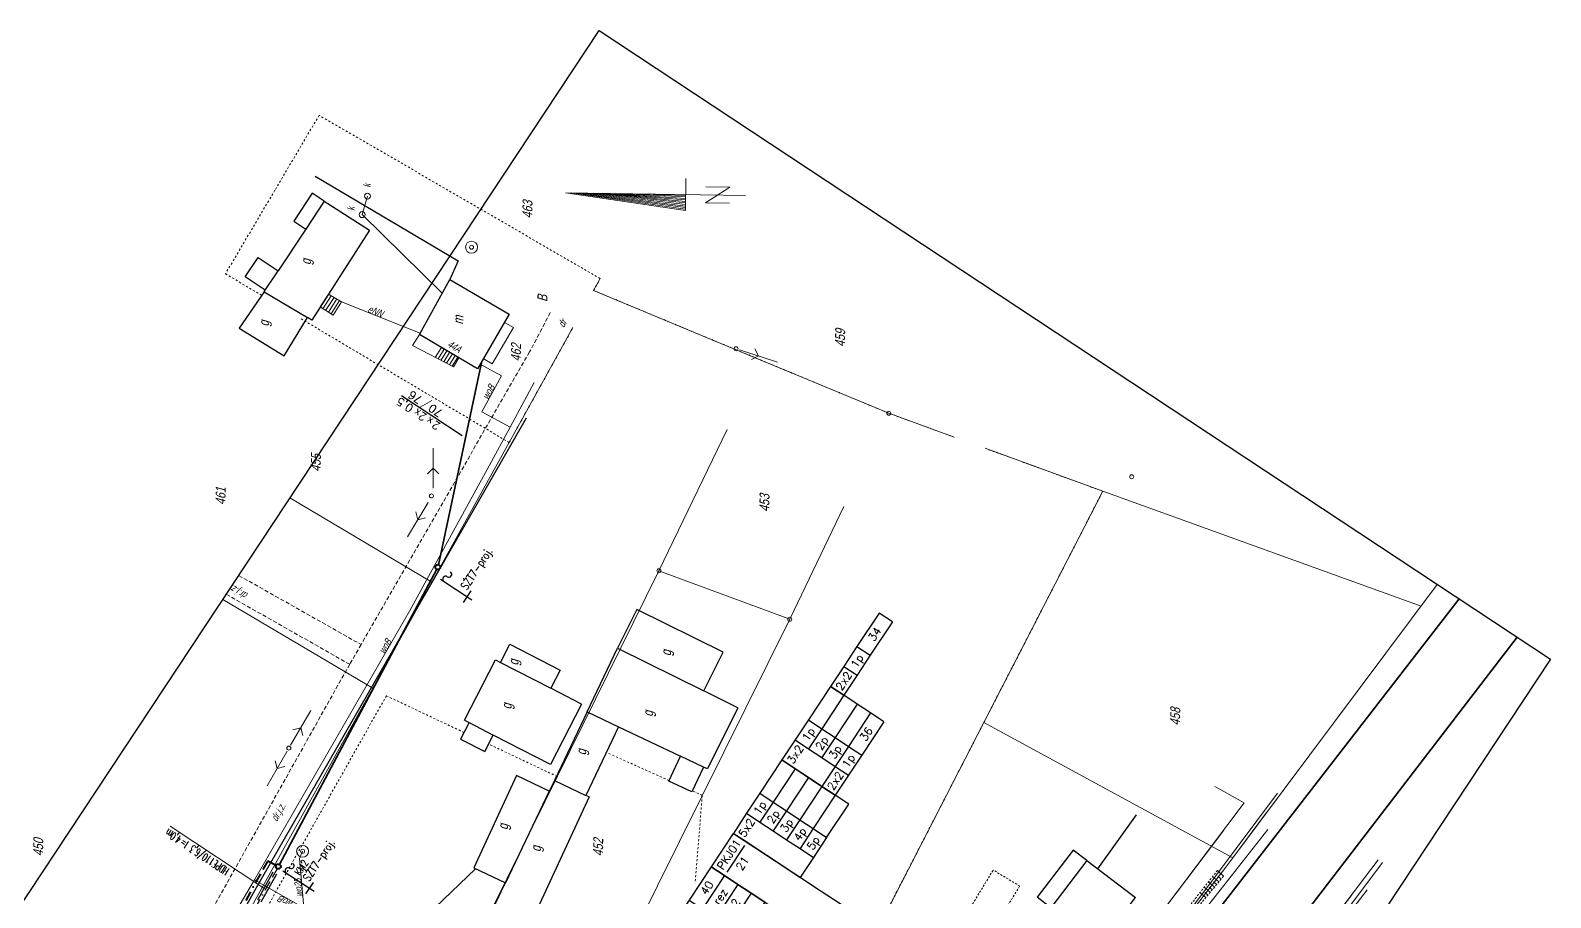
# Model space of a CAD drawing. Header units: millimetres. Extents: x 4848043 to 9699780, y 5827542 to 11659147.
# Drawn here: x 4849429.9 to 4849809.8, y 5830718.8 to 5830935.5 of the extents above; entities that cross this region are included whole.
import ezdxf
from ezdxf.enums import TextEntityAlignment as Align

# ---------------------------------------------------------------- set-up
doc = ezdxf.new("R2010")
doc.units = ezdxf.units.MM
doc.header["$MEASUREMENT"] = 0
for name, pattern in [('0', [0]), ('BORDER', [1.75, 0.5, -0.25, 0.5, -0.25, 0, -0.25]), ('BUD', [0]), ('BUW', [0.85, 0.5, -0.35]), ('GUZ', [1, 0.5, -0.5]), ('KOJ', [0]), ('KOU', [1.5, 1, -0.5]), ('SCH', [0]), ('UPE', [0]), ('UPW', [0]), ('WSG', [0]), ('WSQ', [0.85, 0.5, -0.35])]:
    doc.linetypes.add(name, pattern=pattern)
doc.layers.get('0').update_dxf_attribs({"lineweight": 18})
for name, color, linetype, lineweight in [('EADTD_T_0', 7, '0', 18), ('EBTPO_L_4', 7, '0', 18), ('EBTPO_L_6', 9, '0', 18), ('EBUOA_T_1', 251, '0', 25), ('EBUPO_L_6', 7, '0', 18), ('EBUPP_L_3', 6, '0', 25), ('EDZPD_L_0', 251, '0', 18), ('EDZPP_T_0', 251, '0', 18), ('EDZTD_T_0', 7, '0', 25), ('EUZOU_T_0', 251, '0', 18), ('EUZPU_L_4', 251, 'GUZ', 18), ('SDROK_T_0', 250, '0', 18), ('SDRPK_L_0', 7, '0', 35), ('SDRPK_L_1', 7, 'KOU', 18), ('TEL kable doziemne proj.', 32, 'BORDER', 30), ('TEL rury', 6, 'Continuous', 30), ('TEL rury opis', 6, 'Continuous', 20), ('TES kable doziemne proj.', 4, 'BORDER', 40), ('TES kable napow. proj.', 241, 'LIN_NAPOW_PROJ', 35), ('TES zakończenia projektowane', 4, 'Continuous', 40), ('UEEOO_T_0', 251, '0', 18), ('UEEPA_T_2', 251, '0', 18), ('UEEPON_L_0', 14, 'UPE', 18), ('UKKOA_T_3', 251, '0', 18), ('UKKPA_T_6', 251, '0', 18), ('UKKPOR_L_0', 36, '0', 18), ('UKKPOR_L_3', 251, '0', 18), ('UWWOO_T_0', 251, '0', 18), ('UWWPA_T_2', 251, '0', 18), ('UWWPO_L_0', 162, 'UPW', 18), ('UZB słupy telefoniczne', 32, 'Continuous', 30), ('WUKPS_L_2', 251, '0', 18)]:
    doc.layers.add(name, color=color, linetype=linetype, lineweight=lineweight)
doc.layers.add('RYS layout', color=7, linetype='Continuous', lineweight=30, plot=False)
for name, color, linetype in [('SZOPO_L_0', 251, 'BGS'), ('TES opisy kabli abon.', 30, 'Continuous'), ('TES opisy kabli rozdz.', 30, 'Continuous'), ('TES rury', 6, 'Continuous'), ('TES słup. PD', 6, 'Continuous')]:
    doc.layers.add(name, color=color, linetype=linetype)
doc.styles.add('ROMANS', font='simplex.shx')
doc.styles.add('SIMPLEX', font='simplex.shx', dxfattribs={"width": 0.8, "height": 1.5})
doc.styles.get("Standard").update_dxf_attribs({"font": 'txt', "width": 0.8, "oblique": 15})
doc.linetypes.add('BGS', pattern='A,2.5,[133,ltypeshp.shx,S=0.2,R=0,X=0,Y=0],2.5', length=5)
doc.linetypes.add('LIN_NAPOW_PROJ', pattern='A,0.0001,-0.4,[136,l_napow.shx,S=0.1,R=0,X=-0.4,Y=0],-0.2,[137,l_napow.shx,S=0.1,R=0,X=-0.2,Y=0],-0.2', length=0.8001)

# ---------------------------------------------------------------- blocks, each defined once
blk = doc.blocks.new('GRT')
at = {"color": 0}
blk.add_circle((0, 0), 0.25, dxfattribs=at)
blk = doc.blocks.new('SLS')
at = {"color": 0}
blk.add_circle((0, 0), 0.25, dxfattribs=at)
blk.add_circle((0, 0), 0.25, dxfattribs=at)
blk = doc.blocks.new('PNN')
at = {"color": 0}
for p, q in [((0.4395, 0.01539), (5.4395, 0.01539)), ((2.9395, 0.01539), (2.2324, 0.72249)), ((2.9395, 0.01539), (2.2324, -0.69171))]:
    blk.add_line(p, q, dxfattribs=at)
blk = doc.blocks.new('UKK')
at = {"color": 0}
blk.add_circle((0, 0), 0.375, dxfattribs=at)
blk = doc.blocks.new('STD')
at = {"color": 0}
for radius in [0.75, 0.25]:
    blk.add_circle((0, 0), radius, dxfattribs=at)
blk = doc.blocks.new('TR-SL1')
blk.add_circle((0, 0), 0.5)
blk = doc.blocks.new('KIER_PLN2')
for p, q in [((0.34, 24.46), (-1.66, -5.54)), ((0.34, 24.46), (-1.66, -5.54)), ((0.34, 23.09), (-1.47, -5.54)), ((0.34, -20.54), (0.34, 24.46)), ((0.34, 21.71), (-1.28, -5.54)), ((0.34, 20.34), (-1.09, -5.54)), ((0.34, 18.96), (-0.9, -5.54)), ((0.34, 17.59), (-0.71, -5.54)), ((0.34, 16.21), (-0.52, -5.54)), ((0.34, 14.84), (-0.33, -5.54)), ((0.34, 13.46), (-0.14, -5.54)), ((0.34, 12.09), (0.05, -5.54)), ((0.34, 10.71), (0.24, -5.54)), ((-1.66, -5.54), (2.34, -5.54)), ((-0.66, -16.54), (-0.66, -10.54)), ((-0.66, -10.54), (1.34, -16.54)), ((1.34, -16.54), (1.34, -10.54))]:
    blk.add_line(p, q)
blk = doc.blocks.new('KB-IWP')
at = {"style": 'SIMPLEX'}
for p in [(-1.22, 0.25), (0.64, 0.25)]:
    blk.add_text('x', height=1, dxfattribs=at).set_placement(p, align=Align.RIGHT)
at = {"style": 'SIMPLEX', "flags": 1}
blk.add_attdef('TYP-KAB', text='', height=0.5, dxfattribs=at).set_placement((-6.02, 0.25), align=Align.RIGHT)
at = {"style": 'SIMPLEX'}
for tag, p in [('POJ-KAB', (-2.13, 0.25)), ('DL-KAB', (-0.62, -1.25))]:
    blk.add_attdef(tag, text='', height=1, dxfattribs=at).set_placement(p, align=Align.RIGHT)
for tag, p in [('KONS-KAB', (-0.52, 0.25)), ('SR-ZYL', (2.12, 0.25)), ('SEP', (-0.02, -1.25))]:
    blk.add_attdef(tag, text='', height=1, dxfattribs=at).set_placement(p, align=Align.CENTER)
at = {"style": 'SIMPLEX', "flags": 1}
blk.add_attdef('REJ-SZAF', (6.39, 0.25), '', height=0.5, dxfattribs=at)
at = {"style": 'SIMPLEX'}
blk.add_attdef('DL-MON', (0.7, -1.25), '', height=1, dxfattribs=at)
blk = doc.blocks.new('OB')
at = {"style": 'ROMANS', "width": 0.6}
blk.add_text('l=', height=2, dxfattribs=at).set_placement((9.86, 0.18))
for tag, p in [('OB_TYP', (8.68, 0.18)), ('OB_SW', (11.54, -2.76))]:
    blk.add_attdef(tag, text='', height=2, dxfattribs=at).set_placement(p, align=Align.RIGHT)
blk.add_attdef('OB_DL', (11.91, 0.18), '', height=2, dxfattribs=at)
blk = doc.blocks.new('*U124')
for p, q in [((10, 0), (0, 0)), ((0, 0), (0, -4)), ((10, -4), (10, 0)), ((0, -4), (0, -8)), ((9, -4), (1, -4)), ((10, -8), (10, -4)), ((0, -8), (0, -12)), ((10, -12), (10, -8)), ((0, -12), (0, -16)), ((10, -16), (10, -12)), ((0, -16), (0, -20)), ((10, -20), (10, -16)), ((0, -20), (0, -24)), ((10, -24), (10, -20)), ((0, -24), (0, -28)), ((10, -28), (10, -24)), ((0, -28), (0, -32)), ((10, -32), (10, -28)), ((0, -32), (0, -36)), ((10, -36), (10, -32)), ((0, -36), (0, -40)), ((10, -40), (10, -36)), ((10, -40), (0, -40))]:
    blk.add_line(p, q)
at = {"style": 'SIMPLEX'}
for tag, p in [('SZAFA', (5, -2)), ('PUNKT', (5, -6))]:
    blk.add_attdef(tag, text='', height=2, dxfattribs=at).set_placement(p, align=Align.MIDDLE_CENTER)
blk = doc.blocks.new('*U123')
for p, q in [((6, 0), (0, 0)), ((0, 0), (0, -4)), ((6, 0), (6, -4)), ((12, 0), (6, 0)), ((22, 0), (12, 0)), ((12, 0), (12, -4)), ((22, -4), (22, 0)), ((0, -4), (0, -8)), ((6, -4), (6, -8)), ((12, -4), (6, -4)), ((22, -4), (12, -4)), ((12, -4), (12, -8)), ((22, -8), (22, -4)), ((6, -8), (0, -8)), ((12, -8), (6, -8)), ((22, -8), (12, -8))]:
    blk.add_line(p, q)
at = {"style": 'SIMPLEX'}
for s, p in [('2x2', (3, -2)), ('1p', (9, -2)), ('2p', (9, -6))]:
    blk.add_text(s, height=2, dxfattribs=at).set_placement(p, align=Align.MIDDLE_CENTER)
for tag, p in [('PARA1', (17, -2)), ('PARA2', (17, -6))]:
    blk.add_attdef(tag, text='', height=2, dxfattribs=at).set_placement(p, align=Align.MIDDLE_CENTER)
blk = doc.blocks.new('*U136')
for p, q in [((6, 0), (0, 0)), ((0, 0), (0, -4)), ((6, 0), (6, -4)), ((12, 0), (6, 0)), ((22, 0), (12, 0)), ((12, 0), (12, -4)), ((22, -4), (22, 0)), ((6, -4), (0, -4)), ((12, -4), (6, -4)), ((22, -4), (12, -4))]:
    blk.add_line(p, q)
at = {"style": 'SIMPLEX'}
for s, p in [('2x2', (3, -2)), ('1p', (9, -2))]:
    blk.add_text(s, height=2, dxfattribs=at).set_placement(p, align=Align.MIDDLE_CENTER)
blk.add_attdef('PARA1', text='', height=2, dxfattribs=at).set_placement((17, -2), align=Align.MIDDLE_CENTER)
blk = doc.blocks.new('*U126')
for p, q in [((6, 0), (0, 0)), ((0, 0), (0, -16)), ((6, 0), (6, -4)), ((12, 0), (6, 0)), ((22, 0), (12, 0)), ((12, 0), (12, -4)), ((22, -4), (22, 0)), ((6, -4), (6, -8)), ((12, -4), (6, -4)), ((22, -4), (12, -4)), ((12, -4), (12, -8)), ((22, -8), (22, -4)), ((6, -8), (6, -12)), ((12, -8), (6, -8)), ((22, -8), (12, -8)), ((12, -8), (12, -12)), ((22, -12), (22, -8)), ((6, -12), (6, -16)), ((12, -12), (6, -12)), ((22, -12), (12, -12)), ((12, -12), (12, -16)), ((22, -16), (22, -12)), ((0, -16), (0, -20)), ((6, -16), (6, -20)), ((12, -16), (6, -16)), ((22, -16), (12, -16)), ((12, -16), (12, -20)), ((22, -20), (22, -16)), ((6, -20), (0, -20)), ((12, -20), (6, -20)), ((12, -20), (22, -20))]:
    blk.add_line(p, q)
at = {"style": 'SIMPLEX'}
for s, p in [('5x2', (3, -2)), ('1p', (9, -2)), ('2p', (9, -6)), ('3p', (9, -10)), ('4p', (9, -14)), ('5p', (9, -18))]:
    blk.add_text(s, height=2, dxfattribs=at).set_placement(p, align=Align.MIDDLE_CENTER)
for tag, p in [('PARA1', (17, -2)), ('PARA2', (17, -6)), ('PARA3', (17, -10)), ('PARA4', (17, -14)), ('PARA5', (17, -18))]:
    blk.add_attdef(tag, text='', height=2, dxfattribs=at).set_placement(p, align=Align.MIDDLE_CENTER)
blk = doc.blocks.new('*U125')
for p, q in [((6, 0), (0, 0)), ((0, 0), (0, -8)), ((6, 0), (6, -4)), ((12, 0), (6, 0)), ((22, 0), (12, 0)), ((12, 0), (12, -4)), ((22, -4), (22, 0)), ((6, -4), (6, -8)), ((12, -4), (6, -4)), ((22, -4), (12, -4)), ((12, -4), (12, -8)), ((22, -8), (22, -4)), ((0, -8), (0, -12)), ((6, -8), (6, -12)), ((12, -8), (6, -8)), ((22, -8), (12, -8)), ((12, -8), (12, -12)), ((22, -12), (22, -8)), ((6, -12), (0, -12)), ((12, -12), (6, -12)), ((22, -12), (12, -12))]:
    blk.add_line(p, q)
at = {"style": 'SIMPLEX'}
for s, p in [('3x2', (3, -2)), ('1p', (9, -2)), ('2p', (9, -6)), ('3p', (9, -10))]:
    blk.add_text(s, height=2, dxfattribs=at).set_placement(p, align=Align.MIDDLE_CENTER)
for tag, p in [('PARA1', (17, -2)), ('PARA2', (17, -6)), ('PARA3', (17, -10))]:
    blk.add_attdef(tag, text='', height=2, dxfattribs=at).set_placement(p, align=Align.MIDDLE_CENTER)

msp = doc.modelspace()

# ---------------------------------------------------------------- linework, layer by layer
at = {"layer": 'EBTPO_L_4', "linetype": 'BUW'}
for p, q in [((4849662.7, 5830712.84), (4849670.51, 5830725.7)), ((4849677.12, 5830721.7), (4849670.51, 5830725.7)), ((4849669.33, 5830708.84), (4849677.12, 5830721.7))]:
    msp.add_line(p, q, dxfattribs=at)
at = {"layer": 'EBTPO_L_6', "linetype": 'SCH'}
for p, q in [((4849502.37, 5830866.42), (4849504.43, 5830869.63)), ((4849505.12, 5830869.24), (4849503.05, 5830865.99)), ((4849505.82, 5830868.82), (4849503.72, 5830865.56)), ((4849506.51, 5830868.43), (4849504.39, 5830865.13)), ((4849504.43, 5830869.63), (4849507.7, 5830867.73)), ((4849507.2, 5830868.04), (4849505.06, 5830864.7)), ((4849505.56, 5830864.39), (4849507.7, 5830867.73)), ((4849502.37, 5830866.42), (4849505.56, 5830864.39)), ((4849527.13, 5830859.56), (4849525.38, 5830856.81)), ((4849527.13, 5830859.56), (4849537.01, 5830853.7)), ((4849525.38, 5830856.81), (4849535.67, 5830851.43)), ((4849531.07, 5830853.83), (4849532.64, 5830856.3)), ((4849531.79, 5830853.46), (4849533.33, 5830855.89)), ((4849532.5, 5830853.08), (4849534.02, 5830855.48)), ((4849533.21, 5830852.71), (4849534.7, 5830855.07)), ((4849533.93, 5830852.34), (4849535.39, 5830854.67)), ((4849534.64, 5830851.97), (4849536.08, 5830854.26)), ((4849535.35, 5830851.59), (4849536.77, 5830853.85)), ((4849537.01, 5830853.7), (4849535.67, 5830851.43))]:
    msp.add_line(p, q, dxfattribs=at)
at = {"layer": 'EBUPO_L_6', "linetype": '0'}
for p, q in [((4849550.61, 5830861.28), (4849545.31, 5830852.22)), ((4849548.41, 5830862.56), (4849550.61, 5830861.28)), ((4849545.31, 5830852.22), (4849543.11, 5830853.52))]:
    msp.add_line(p, q, dxfattribs=at)
at = {"layer": 'EBUPP_L_3', "linetype": '0'}
for p, q in [((4849500.32, 5830894.85), (4849495.77, 5830887.87)), ((4849503.36, 5830892.85), (4849500.32, 5830894.85)), ((4849503.36, 5830892.85), (4849498.8, 5830885.87)), ((4849503.36, 5830892.85), (4849514.66, 5830885.63)), ((4849498.8, 5830885.87), (4849491.85, 5830875.45)), ((4849495.77, 5830887.87), (4849498.8, 5830885.87)), ((4849514.66, 5830885.63), (4849500.25, 5830863.12)), ((4849483.6, 5830873.92), (4849486.83, 5830878.78)), ((4849486.83, 5830878.78), (4849491.85, 5830875.45)), ((4849488.62, 5830870.59), (4849491.85, 5830875.45)), ((4849488.62, 5830870.59), (4849483.6, 5830873.92)), ((4849527.13, 5830859.56), (4849534.78, 5830873.29)), ((4849534.78, 5830873.29), (4849549.61, 5830864.6)), ((4849488.36, 5830870.2), (4849482.11, 5830861.09)), ((4849488.36, 5830870.2), (4849488.62, 5830870.59)), ((4849488.36, 5830870.2), (4849499.18, 5830863.76)), ((4849493.37, 5830854.22), (4849499.18, 5830863.76)), ((4849500.25, 5830863.12), (4849499.18, 5830863.76)), ((4849549.61, 5830864.6), (4849541.62, 5830850.98)), ((4849482.11, 5830861.09), (4849493.37, 5830854.22)), ((4849541.62, 5830850.98), (4849527.13, 5830859.56)), ((4849581.46, 5830790.82), (4849576.62, 5830781.19)), ((4849603.01, 5830780.13), (4849581.46, 5830790.82)), ((4849547.37, 5830777.59), (4849549.7, 5830782.13)), ((4849549.7, 5830782.13), (4849562.28, 5830775.64)), ((4849569.06, 5830765.22), (4849576.62, 5830781.19)), ((4849576.62, 5830781.19), (4849598.22, 5830770.48)), ((4849598.22, 5830770.48), (4849603.01, 5830780.13)), ((4849538.43, 5830763.12), (4849546.18, 5830778.21)), ((4849546.18, 5830778.21), (4849547.37, 5830777.59)), ((4849547.37, 5830777.59), (4849559.96, 5830771.12)), ((4849562.28, 5830775.64), (4849559.96, 5830771.12)), ((4849567.63, 5830767.18), (4849559.96, 5830771.12)), ((4849606.72, 5830766.27), (4849598.22, 5830770.48)), ((4849567.63, 5830767.18), (4849559.88, 5830752.1)), ((4849569.06, 5830765.22), (4849560.87, 5830748.1)), ((4849569.06, 5830765.22), (4849576.91, 5830761.46)), ((4849606.72, 5830766.27), (4849599.13, 5830750.96)), ((4849539.56, 5830762.54), (4849537.43, 5830758.38)), ((4849538.43, 5830763.12), (4849539.56, 5830762.54)), ((4849539.56, 5830762.54), (4849545.59, 5830759.44)), ((4849576.91, 5830761.46), (4849568.74, 5830744.34)), ((4849576.91, 5830761.46), (4849592.38, 5830754.16)), ((4849537.43, 5830758.38), (4849543.46, 5830755.29)), ((4849543.46, 5830755.29), (4849545.59, 5830759.44)), ((4849559.88, 5830752.1), (4849545.59, 5830759.44)), ((4849589.45, 5830747.95), (4849592.38, 5830754.16)), ((4849598.14, 5830751.44), (4849592.38, 5830754.16)), ((4849551.39, 5830749.33), (4849540.76, 5830726.22)), ((4849559.58, 5830745.4), (4849551.39, 5830749.33)), ((4849598.14, 5830751.44), (4849595.2, 5830745.21)), ((4849599.13, 5830750.96), (4849598.14, 5830751.44)), ((4849559.58, 5830745.4), (4849548.63, 5830722.46)), ((4849560.87, 5830748.1), (4849559.58, 5830745.4)), ((4849560.87, 5830748.1), (4849568.74, 5830744.34)), ((4849595.2, 5830745.21), (4849589.45, 5830747.95)), ((4849569.52, 5830743.99), (4849553.19, 5830708.71)), ((4849569.52, 5830743.99), (4849568.74, 5830744.34)), ((4849540.76, 5830726.22), (4849548.63, 5830722.46)), ((4849544.06, 5830712.9), (4849548.44, 5830722.1)), ((4849548.44, 5830722.1), (4849548.63, 5830722.46))]:
    msp.add_line(p, q, dxfattribs=at)
at = {"layer": 'EBUPP_L_3', "linetype": 'BUD'}
for p, q in [((4849690.5, 5830730.7), (4849681.49, 5830718.88)), ((4849693.91, 5830728.1), (4849690.5, 5830730.7)), ((4849693.91, 5830728.1), (4849684.88, 5830716.28)), ((4849693.91, 5830728.1), (4849684.88, 5830716.28)), ((4849693.91, 5830728.1), (4849706.05, 5830718.83)), ((4849684.88, 5830716.28), (4849681.49, 5830718.88)), ((4849694.83, 5830704.12), (4849706.05, 5830718.83))]:
    msp.add_line(p, q, dxfattribs=at)
at = {"layer": 'EDZPD_L_0', "linetype": '0'}
for p, q in [((4849572.29, 5830873.52), (4849570.64, 5830870.55)), ((4849570.64, 5830870.55), (4849612.45, 5830853.16)), ((4849549.56, 5830832.54), (4849565.5, 5830861.28)), ((4849612.45, 5830853.16), (4849644.42, 5830839.86)), ((4849644.42, 5830839.86), (4849660.74, 5830833.91)), ((4849604.05, 5830835.79), (4849586.97, 5830800.48)), ((4849530.21, 5830797.68), (4849549.56, 5830832.54)), ((4849668.46, 5830831.1), (4849697.88, 5830820.37)), ((4849530.21, 5830797.68), (4849494.8, 5830818.72)), ((4849697.88, 5830820.37), (4849668.17, 5830762.57)), ((4849697.88, 5830820.37), (4849777.4, 5830791.68)), ((4849633.2, 5830816.52), (4849619.66, 5830788.36)), ((4849586.97, 5830800.48), (4849516.91, 5830658.59)), ((4849586.97, 5830800.48), (4849619.66, 5830788.36)), ((4849515.49, 5830771.19), (4849530.21, 5830797.68)), ((4849781.44, 5830797.09), (4849730.39, 5830728.79)), ((4849478, 5830793.32), (4849515.49, 5830771.19)), ((4849619.66, 5830788.36), (4849547.97, 5830643.8)), ((4849515.49, 5830771.19), (4849466.37, 5830682.64)), ((4849668.17, 5830762.57), (4849638.43, 5830704.77)), ((4849668.17, 5830762.57), (4849730.39, 5830728.79)), ((4849668.17, 5830762.57), (4849730.39, 5830728.79)), ((4849741.57, 5830744.87), (4849697.07, 5830685.5)), ((4849738.81, 5830740.05), (4849730.39, 5830728.79)), ((4849728.59, 5830726.38), (4849697.07, 5830685.5)), ((4849728.59, 5830726.38), (4849697.07, 5830685.5)), ((4849699.56, 5830640.01), (4849766.72, 5830728.23)), ((4849730.39, 5830728.79), (4849728.59, 5830726.38)), ((4849730.39, 5830728.79), (4849728.59, 5830726.38)), ((4849755.36, 5830711), (4849767.76, 5830727.55)), ((4849667.28, 5830597.6), (4849760.08, 5830719.51))]:
    msp.add_line(p, q, dxfattribs=at)
at = {"layer": 'EUZPU_L_4', "linetype": 'GUZ'}
for p, q in [((4849502.09, 5830914.32), (4849491.01, 5830895.57)), ((4849572.29, 5830873.52), (4849502.09, 5830914.32)), ((4849491.01, 5830895.57), (4849478.68, 5830874.71)), ((4849478.68, 5830874.71), (4849487.76, 5830869.31)), ((4849570.64, 5830870.55), (4849572.29, 5830873.52)), ((4849570.64, 5830870.55), (4849612.45, 5830853.16)), ((4849549.56, 5830832.54), (4849497.6, 5830863.45)), ((4849549.56, 5830832.54), (4849565.5, 5830861.28)), ((4849612.45, 5830853.16), (4849644.42, 5830839.86)), ((4849644.42, 5830839.86), (4849660.74, 5830833.91)), ((4849668.46, 5830831.1), (4849697.88, 5830820.37)), ((4849668.17, 5830762.57), (4849697.88, 5830820.37)), ((4849518.88, 5830769.25), (4849469.28, 5830681.25)), ((4849518.88, 5830769.25), (4849538.3, 5830760.07)), ((4849638.43, 5830704.77), (4849668.17, 5830762.57)), ((4849561.57, 5830749.07), (4849544.43, 5830757.18)), ((4849589.51, 5830748.07), (4849573.88, 5830755.09)), ((4849597.83, 5830744.34), (4849595.33, 5830745.47)), ((4849597.83, 5830744.34), (4849596, 5830722.39))]:
    msp.add_line(p, q, dxfattribs=at)
at = {"layer": 'RYS layout'}
msp.add_lwpolyline([(4849188.43, 5830355.33), (4849572.03, 5830935.54), (4849809.77, 5830778.36), (4849426.16, 5830198.15)], close=True, dxfattribs=at)
at = {"layer": 'SDRPK_L_0', "linetype": 'KOJ'}
for p, q in [((4849786.93, 5830793.46), (4849713.78, 5830699.04)), ((4849724.51, 5830683.85), (4849801.43, 5830783.88))]:
    msp.add_line(p, q, dxfattribs=at)
at = {"layer": 'SDRPK_L_1', "linetype": 'KOU'}
for p, q in [((4849559.83, 5830865.03), (4849554.68, 5830855.17)), ((4849554.68, 5830855.17), (4849512.55, 5830782.07)), ((4849481.98, 5830799.33), (4849512.55, 5830782.07)), ((4849478.87, 5830794.63), (4849509.72, 5830777.12)), ((4849512.55, 5830782.07), (4849509.72, 5830777.12)), ((4849509.72, 5830777.12), (4849455.82, 5830680.99))]:
    msp.add_line(p, q, dxfattribs=at)
at = {"layer": 'SZOPO_L_0', "linetype": 'BGS'}
for p, q in [((4849501.06, 5830899.15), (4849536.8, 5830877.93)), ((4849536.8, 5830877.93), (4849534.78, 5830873.29)), ((4849553.85, 5830838.66), (4849531.16, 5830799.18)), ((4849531.16, 5830799.18), (4849515.98, 5830772.81)), ((4849515.98, 5830772.81), (4849485.99, 5830720.65)), ((4849696.66, 5830725.99), (4849706.32, 5830739.46)), ((4849485.99, 5830720.65), (4849465.2, 5830683.5))]:
    msp.add_line(p, q, dxfattribs=at)
at = {"layer": 'TEL kable doziemne proj.', "ltscale": 5}
msp.add_lwpolyline([(4849491.59, 5830726.04), (4849467.76, 5830683.08), (4849486.03, 5830674.39), (4849500.74, 5830667.78), (4849518.69, 5830659.31), (4849525.68, 5830656.59), (4849534.63, 5830652.58), (4849552.1, 5830645.78), (4849565.5, 5830645.09), (4849598.26, 5830627.88), (4849594.15, 5830620.06), (4849598.96, 5830617.97), (4849615.21, 5830610.79), (4849627.49, 5830603.81), (4849627.05, 5830599.46)], dxfattribs=at)
at = {"layer": 'TEL rury'}
for p, q in [((4849490.53, 5830725.17), (4849486.65, 5830718.18)), ((4849491.41, 5830724.69), (4849487.53, 5830717.69))]:
    msp.add_line(p, q, dxfattribs=at)
at = {"layer": 'TEL rury opis'}
msp.add_line((4849488.29, 5830721.13), (4849464.85, 5830736.63), dxfattribs=at)
at = {"layer": 'TES kable doziemne proj.', "ltscale": 5}
msp.add_line((4849489.26, 5830728.02), (4849491.38, 5830726.89), dxfattribs=at)
msp.add_lwpolyline([(4849489.26, 5830728.02), (4849474.3, 5830701.06), (4849471.53, 5830700.18), (4849460.8, 5830680.86), (4849483.93, 5830669.85), (4849498.65, 5830663.24), (4849516.71, 5830654.71), (4849520.23, 5830653.35), (4849521.17, 5830650.83), (4849522.98, 5830650.13), (4849531.92, 5830646.12), (4849550.61, 5830638.85), (4849563.61, 5830638.18), (4849587.04, 5830625.87), (4849581.67, 5830615.66), (4849595.35, 5830609.73), (4849611.15, 5830602.74), (4849617.94, 5830598.88), (4849617.65, 5830595.99)], dxfattribs=at)
at = {"layer": 'TES kable napow. proj.', "ltscale": 5}
for p, q in [((4849531.88, 5830802.01), (4849542.75, 5830852.9)), ((4849531.47, 5830800.87), (4849492.17, 5830727.11))]:
    msp.add_line(p, q, dxfattribs=at)
at = {"layer": 'TES opisy kabli rozdz.'}
msp.add_line((4849522.67, 5830844.31), (4849537.79, 5830834.31), dxfattribs=at)
at = {"layer": 'TES rury', "linetype": 'Continuous'}
for p, q in [((4849532.45, 5830798.38), (4849540.21, 5830793.25)), ((4849539.99, 5830795.45), (4849538.1, 5830792.6)), ((4849493.06, 5830725.52), (4849500.82, 5830720.39)), ((4849500.59, 5830722.59), (4849498.71, 5830719.74))]:
    msp.add_line(p, q, dxfattribs=at)
for centre, start, end in [((4849533.72, 5830798.41), 56.5292, 236.5292), ((4849534.51, 5830799.61), 236.5292, 56.5292), ((4849495.11, 5830726.76), 236.5292, 56.5292), ((4849494.32, 5830725.55), 56.5292, 236.5292)]:
    msp.add_arc(centre, 0.721, start, end, dxfattribs=at)
at = {"layer": 'TES zakończenia projektowane'}
for centre in [(4849531.76, 5830801.41), (4849491.88, 5830726.57)]:
    msp.add_circle(centre, 0.609, dxfattribs=at)
at = {"layer": 'UEEPON_L_0', "linetype": 'UPE'}
for p, q in [((4849527.32, 5830859.9), (4849507.7, 5830867.73)), ((4849541.15, 5830726.03), (4849504.24, 5830690.72))]:
    msp.add_line(p, q, dxfattribs=at)
at = {"layer": 'UKKPOR_L_0', "linetype": '0'}
for p, q in [((4849727.19, 5830720.69), (4849739.11, 5830735.8)), ((4849699.21, 5830685.26), (4849727.19, 5830720.69)), ((4849748.14, 5830700.21), (4849763.97, 5830720.77))]:
    msp.add_line(p, q, dxfattribs=at)
at = {"layer": 'UKKPOR_L_3', "linetype": '0'}
for p, q in [((4849514.17, 5830894.12), (4849512.83, 5830889.5)), ((4849512.83, 5830889.5), (4849532.86, 5830869.84))]:
    msp.add_line(p, q, dxfattribs=at)
at = {"layer": 'UWWPO_L_0', "linetype": 'UPW'}
for p, q in [((4849547.67, 5830849.21), (4849542.3, 5830852.15)), ((4849542.75, 5830840.2), (4849547.67, 5830849.21)), ((4849549.78, 5830836.37), (4849555.78, 5830847.51)), ((4849549.78, 5830836.37), (4849542.75, 5830840.2)), ((4849544.53, 5830826.75), (4849549.78, 5830836.37)), ((4849524.7, 5830790.37), (4849544.53, 5830826.75)), ((4849485.95, 5830723.27), (4849524.7, 5830790.37)), ((4849733.24, 5830742.46), (4849725.89, 5830746.56)), ((4849705.17, 5830705.34), (4849733.24, 5830742.46)), ((4849705.17, 5830705.34), (4849728.12, 5830735.7)), ((4849497.19, 5830728.57), (4849497.96, 5830730.38)), ((4849498.81, 5830710.52), (4849497.19, 5830728.57)), ((4849485.95, 5830723.27), (4849464.78, 5830687.63)), ((4849500.23, 5830715.12), (4849485.95, 5830723.27))]:
    msp.add_line(p, q, dxfattribs=at)
at = {"layer": 'WUKPS_L_2', "linetype": 'WSQ'}
for p, q in [((4849728.01, 5830724.13), (4849693.39, 5830682.17)), ((4849726.54, 5830725.62), (4849696.12, 5830686.9))]:
    msp.add_line(p, q, dxfattribs=at)
at = {"layer": 'WUKPS_L_2', "linetype": 'WSG'}
for p, q in [((4849725.8, 5830721.45), (4849724.26, 5830722.72)), ((4849726.9, 5830722.79), (4849725.33, 5830724.08)), ((4849726.35, 5830722.12), (4849725.56, 5830722.76)), ((4849728.01, 5830724.13), (4849726.54, 5830725.62)), ((4849727.46, 5830723.46), (4849726.67, 5830724.12)), ((4849723.63, 5830718.83), (4849722.16, 5830720.06)), ((4849724.72, 5830720.13), (4849723.2, 5830721.38)), ((4849724.17, 5830719.48), (4849723.42, 5830720.1)), ((4849725.25, 5830720.8), (4849724.5, 5830721.42))]:
    msp.add_line(p, q, dxfattribs=at)

# ---------------------------------------------------------------- block references
at = {"linetype": 'Continuous', "xscale": 1.999999999999997, "zscale": 1.999999999999997, "rotation": 89.17478727465873}
msp.add_blockref('KIER_PLN2', (4849588.11, 5830893.91), dxfattribs=at)
at = {"layer": 'EDZPP_T_0', "xscale": 2, "yscale": 2, "zscale": 2, "rotation": 88.97723720235952}
for p in [(4849644.42, 5830839.86), (4849586.97, 5830800.48), (4849619.66, 5830788.36)]:
    msp.add_blockref('GRT', p, dxfattribs=at)
at = {"layer": 'TEL rury opis', "rotation": 146.529158180284}
msp.add_blockref('OB', (4849477.93, 5830727.44), dxfattribs=at).add_auto_attribs({'OB_TYP': 'HDPE110/6,3', 'OB_DL': '4,0m'})
at = {"layer": 'TES opisy kabli abon.', "linetype": 'Continuous', "xscale": 1.999999999546577, "yscale": 1.999999999546577, "zscale": 1.999999999546577, "rotation": 146.5291581826838}
msp.add_blockref('KB-IWP', (4849527.86, 5830840.88), dxfattribs=at).add_auto_attribs({'POJ-KAB': '2', 'KONS-KAB': '2', 'DL-KAB': '70', 'DL-MON': '76', 'SR-ZYL': '0,5', 'SEP': '/'})
at = {"layer": 'TES słup. PD', "rotation": 56.52915818203852}
for name, p, values in [('*U136', (4849629.85, 5830771.57), {'PARA1': '34'}), ('*U136', (4849627.72, 5830746.6), {'PARA1': '36'}), ('*U124', (4849600.06, 5830726.52), {'SZAFA': 'PKJ01', 'PUNKT': '21'}), ('*U123', (4849587.93, 5830708.17), {'PARA1': '40', 'PARA2': 'rez'}), ('*U123', (4849594.6, 5830703.76), {'PARA1': '42', 'PARA2': 'rez'})]:
    msp.add_blockref(name, p, dxfattribs=at).add_auto_attribs(values)
at = {"layer": 'TES słup. PD'}
for name, p, rotation in [('*U125', (4849617.71, 5830753.22), 56.52915817774318), ('*U126', (4849605.58, 5830734.87), 56.52915819344236)]:
    msp.add_blockref(name, p, dxfattribs=dict(at, rotation=rotation))
at = {"layer": 'UEEPA_T_2'}
for name, p, xscale, yscale, zscale, rotation in [('SLS', (4849606.26, 5830855.97), 2, 2, 2, 88.97723720235952), ('PNN', (4849606.26, 5830855.97), 2.000000000473167, 2.000000000473167, 2.000000000473167, 342.0672371989208), ('PNN', (4849530.6, 5830820.24), 1.999999999699628, 1.999999999699628, 1.999999999699628, 89.7672371905853), ('SLS', (4849705.11, 5830823.98), 2, 2, 2, 88.97723720235952), ('PNN', (4849529.79, 5830818.28), 1.999999999861624, 1.999999999861624, 1.999999999861624, 238.5072371979846), ('SLS', (4849530.15, 5830819.18), 2, 2, 2, 88.97723720235952), ('PNN', (4849494.52, 5830756.17), 1.999999999921396, 1.999999999921396, 1.999999999921396, 59.40723719714732), ('PNN', (4849494.52, 5830756.17), 1.99999999975602, 1.99999999975602, 1.99999999975602, 240.127237198742), ('SLS', (4849494.52, 5830756.17), 2, 2, 2, 88.97723720235952)]:
    msp.add_blockref(name, p, dxfattribs=dict(at, xscale=xscale, yscale=yscale, zscale=zscale, rotation=rotation))
at = {"layer": 'UKKPA_T_6', "xscale": 2, "yscale": 2, "zscale": 2, "rotation": 88.97723720235952}
for p in [(4849514.17, 5830894.12), (4849512.83, 5830889.5)]:
    msp.add_blockref('UKK', p, dxfattribs=at)
at = {"layer": 'UWWPA_T_2', "xscale": 2, "yscale": 2, "zscale": 2, "rotation": 88.97723720235952}
for p in [(4849540.17, 5830881.35), (4849497.96, 5830730.38)]:
    msp.add_blockref('STD', p, dxfattribs=at)
at = {"layer": 'UZB słupy telefoniczne', "xscale": 1.2, "yscale": 1.2, "rotation": 268.9772372023595}
for p in [(4849531.76, 5830801.41), (4849491.88, 5830726.57)]:
    msp.add_blockref('TR-SL1', p, dxfattribs=at)

# ---------------------------------------------------------------- texts
at = {"layer": 'EADTD_T_0', "insert": (4849535.43, 5830855.76), "char_height": 1.8, "attachment_point": 8, "rotation": 329.1763, "line_spacing_factor": 0.82}
msp.add_mtext('44A', dxfattribs=at)
at = {"layer": 'EBUOA_T_1', "char_height": 2.48, "attachment_point": 9, "rotation": 88.9772, "line_spacing_factor": 0.82}
for s, insert in [('g', (4849500.79, 5830878.37)), ('g', (4849490.29, 5830862.98)), ('m', (4849538.1, 5830864.21)), ('g', (4849590.78, 5830780.63)), ('g', (4849552.67, 5830778.25)), ('g', (4849550.95, 5830767.28)), ('g', (4849586.26, 5830765.45)), ('g', (4849569.59, 5830755.83)), ('g', (4849550.05, 5830737.17)), ('g', (4849558.26, 5830731.67))]:
    msp.add_mtext(s, dxfattribs=dict(at, insert=insert))
at = {"layer": 'EDZTD_T_0', "char_height": 2.48, "attachment_point": 5, "rotation": 88.9772, "line_spacing_factor": 0.82}
for s, insert in [('463', (4849554.14, 5830890.77)), ('459', (4849632.26, 5830858.67)), ('462', (4849551.27, 5830855.02)), ('455', (4849501.27, 5830827.44)), ('461', (4849477.48, 5830819.14)), ('453', (4849613.36, 5830817.44)), ('458', (4849715.98, 5830764.02)), ('450', (4849431.91, 5830731.38)), ('452', (4849571.81, 5830731.36))]:
    msp.add_mtext(s, dxfattribs=dict(at, insert=insert))
at = {"layer": 'EUZOU_T_0', "insert": (4849557.88, 5830868.57), "char_height": 2.5, "attachment_point": 5, "rotation": 88.9772, "line_spacing_factor": 0.82}
msp.add_mtext('B', dxfattribs=at)
at = {"layer": 'SDROK_T_0', "char_height": 1.8, "attachment_point": 5, "line_spacing_factor": 0.82}
for s, insert, rotation in [('dr', (4849562.87, 5830862.28), 62.4487), ('dr.j.z.', (4849482.14, 5830795.37), 150.5537), ('dr.j.z.', (4849492.14, 5830740.07), 60.7212)]:
    msp.add_mtext(s, dxfattribs=dict(at, insert=insert, rotation=rotation))
at = {"layer": 'TES rury', "linetype": 'Continuous', "style": 'ROMANS', "width": 0.8}
for s, height, p in [('SŻT7-proj.', 2, (4849538.97, 5830795.52)), ('SŻT7-proj.', 2, (4849499.57, 5830722.66)), ('KM2', 1.8, (4849497.29, 5830724.17))]:
    msp.add_text(s, height=height, rotation=56.5292, dxfattribs=at).set_placement(p)
at = {"layer": 'UEEOO_T_0', "insert": (4849515.82, 5830864.48), "char_height": 1.8, "attachment_point": 8, "rotation": 338.2038, "line_spacing_factor": 0.82}
msp.add_mtext('eNN', dxfattribs=at)
at = {"layer": 'UKKOA_T_3', "char_height": 1.8, "rotation": 88.9772, "line_spacing_factor": 0.82}
for insert, attachment_point in [((4849514.05, 5830896.24), 4), ((4849510.96, 5830890.43), 7)]:
    msp.add_mtext('k', dxfattribs=dict(at, insert=insert, attachment_point=attachment_point))
at = {"layer": 'UWWOO_T_0', "char_height": 1.8, "attachment_point": 8, "line_spacing_factor": 0.82}
for s, insert, rotation in [('woB', (4849545.21, 5830844.72), 61.4058), ('woB', (4849519.37, 5830781.13), 60.0015), ('wo25', (4849497.84, 5830721.3), 95.1025), ('woB', (4849494.19, 5830718.53), 150.0015)]:
    msp.add_mtext(s, dxfattribs=dict(at, insert=insert, rotation=rotation))

doc.saveas('drawing.dxf')
